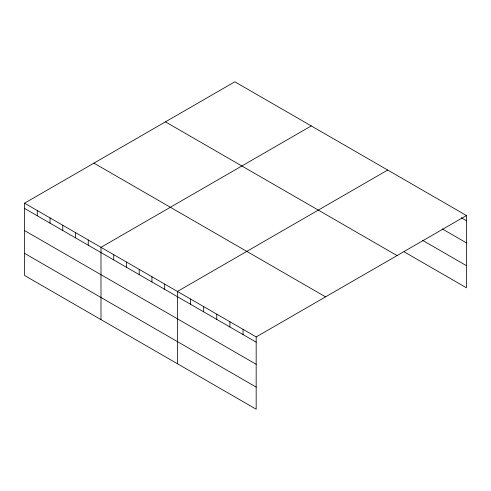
<?xml version="1.0" encoding="UTF-8"?>
<svg xmlns="http://www.w3.org/2000/svg" width="491" height="491" viewBox="0 0 491 491"><rect width="100%" height="100%" fill="white"/><g stroke="black" fill="none" stroke-linecap="round" stroke-linejoin="round"><path stroke-width="0.74" d="M24.55 203.194L256.173 336.918L256.173 409.206L24.55 275.482L24.55 203.194L234.827 81.794L466.45 215.518L466.45 287.806L404.105 251.809M311.263 125.923L100.986 247.323L100.986 319.61M387.7 170.052L177.417 291.451L177.417 363.745M256.173 336.918L466.45 215.518M461.202 217.728L466.45 220.76M442.17 228.867L466.45 242.885M422.481 240.295L466.45 265.68M165.436 121.854L397.059 255.578M93.941 163.135L325.564 296.859M24.55 208.436L256.173 342.159M24.55 230.561L256.173 364.285M24.55 253.356L256.173 387.086M243.045 329.344L243.045 334.586M229.917 321.765L229.917 327.006M216.795 314.185L216.795 319.426M203.667 306.611L203.667 311.853M190.545 299.031L190.545 304.273M164.681 284.099L164.681 289.34M151.94 276.746L151.94 281.987M139.205 269.387L139.205 274.629M126.463 262.034L126.463 267.276M113.722 254.682L113.722 259.923M88.245 239.97L88.245 245.212M75.504 232.617L75.504 237.859M62.768 225.259L62.768 230.5M50.027 217.906L50.027 223.147M37.291 210.553L37.291 215.795"/></g></svg>
